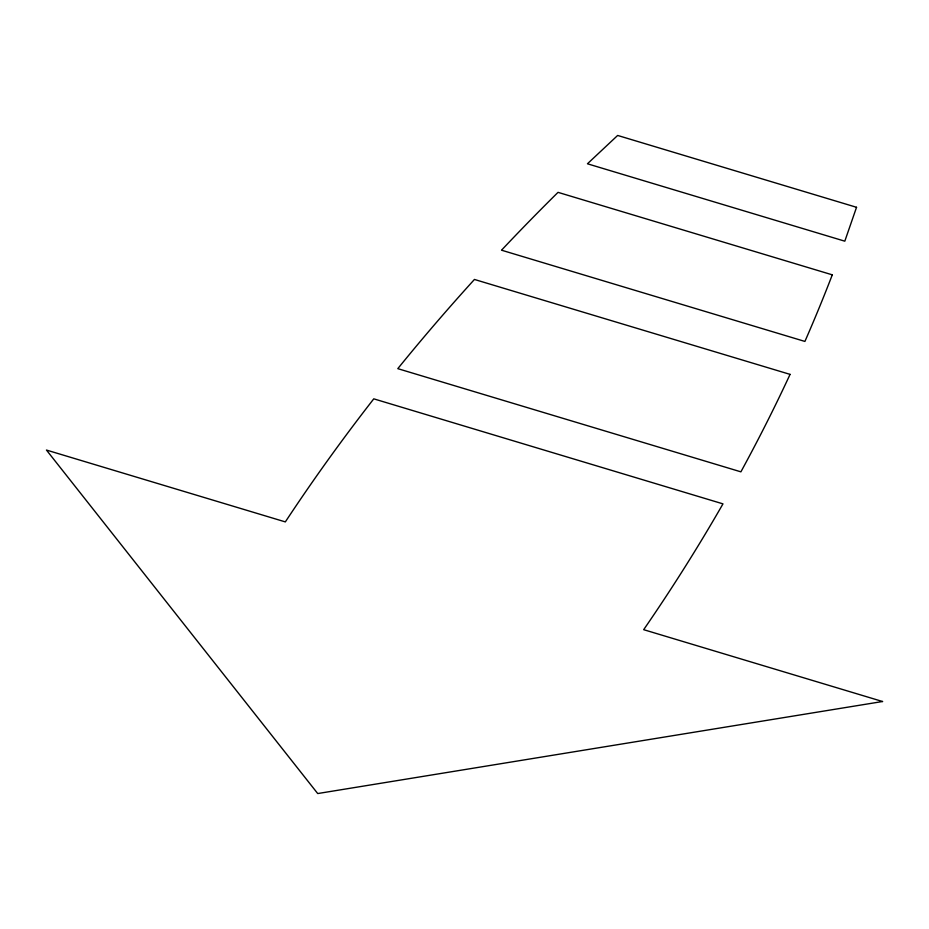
<?xml version="1.0" encoding="UTF-8"?>
<svg xmlns="http://www.w3.org/2000/svg" width="929" height="929" viewBox="0 0 929 929"><rect width="100%" height="100%" fill="white"/><g stroke="black" fill="none" stroke-linecap="round" stroke-linejoin="round"><path stroke-width="1.39" d="M856.538 207.295L844.809 241.18L587.442 163.783L617.646 135.448L856.538 207.295M882.55 701.511L317.718 793.552L46.45 450.054L285.331 521.901A5008.076 2749.55 8.6 0 1 373.772 398.843L722.971 503.866A5008.076 2749.55 8.6 0 1 643.669 629.676L882.55 701.511M832.291 274.833L558.027 192.349A5008.076 2749.55 8.6 0 0 501.521 250.191L804.909 341.431A5008.076 2749.55 8.6 0 0 832.291 274.833M790.068 374.375L474.44 279.455A5008.076 2749.55 8.6 0 0 397.798 368.65L740.889 471.839A5008.076 2749.55 8.6 0 0 790.068 374.375"/></g></svg>
